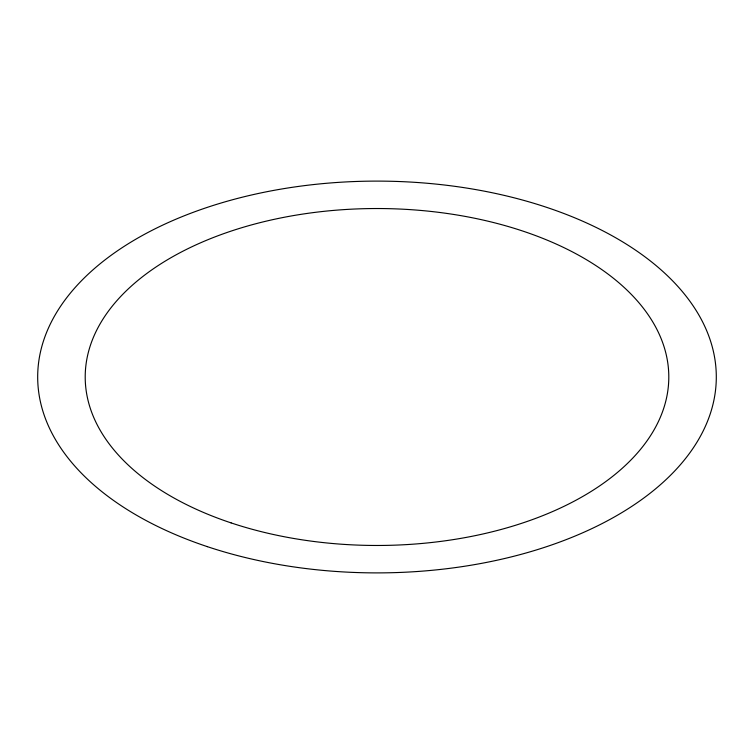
<?xml version="1.0" encoding="UTF-8"?>
<svg xmlns="http://www.w3.org/2000/svg" width="754" height="754" viewBox="0 0 754 754"><rect width="100%" height="100%" fill="white"/><g stroke="black" fill="none" stroke-linecap="round" stroke-linejoin="round"><path stroke-width="1.13" d="M207.35 546.65A339.3 195.889 0 0 0 716.3 377A339.3 195.889 0 0 0 207.35 207.35A339.3 195.889 0 0 0 207.35 546.65M231.101 522.899A291.798 168.472 0 0 0 668.798 377A291.798 168.472 0 0 0 231.101 231.101A291.798 168.472 0 0 0 231.101 522.899"/></g></svg>
